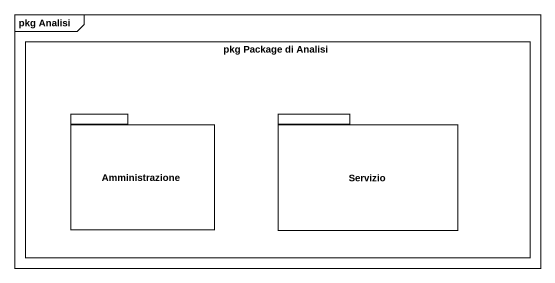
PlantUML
@startuml
mainframe pkg Analisi
rectangle "pkg Package di Analisi" as pkg_Package_di_Analisi {
  package Amministrazione {
  }
  package Servizio {
  }
}
@enduml
